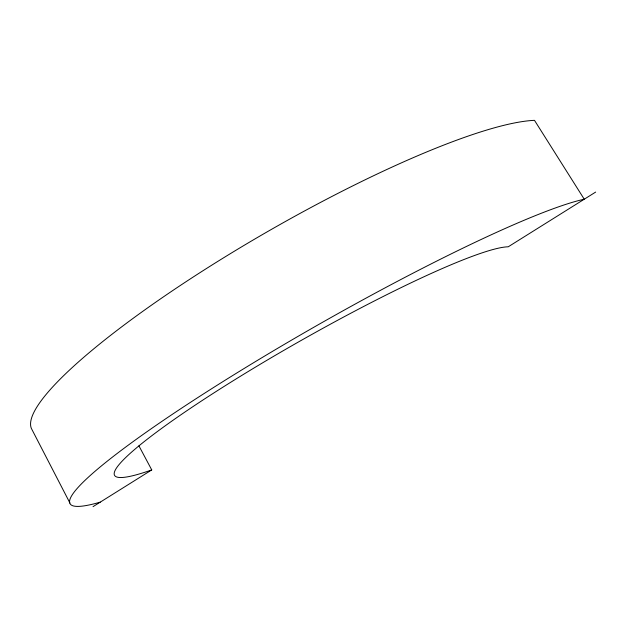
<?xml version="1.0" encoding="UTF-8"?>
<svg xmlns="http://www.w3.org/2000/svg" width="627" height="627" viewBox="0 0 627 627"><rect width="100%" height="100%" fill="white"/><g stroke="black" fill="none" stroke-linecap="round" stroke-linejoin="round"><path stroke-width="0.94" d="M93.039 506.655L151.742 469.913A229.866 25.55 -29.5 0 1 228.824 383.458A229.866 25.55 -29.5 0 1 508.215 246.803L595.65 192.081M138.928 445.868L151.742 469.913M69.926 503.019L31.35 428.382A303.131 54.204 -29.9 0 1 228.048 255.064A303.131 54.204 -29.9 0 1 534.494 120.345L584.246 199.214A306.869 33.004 -29.6 0 0 224.082 380.887A306.869 33.004 -29.6 0 0 100.265 502.133"/></g></svg>
